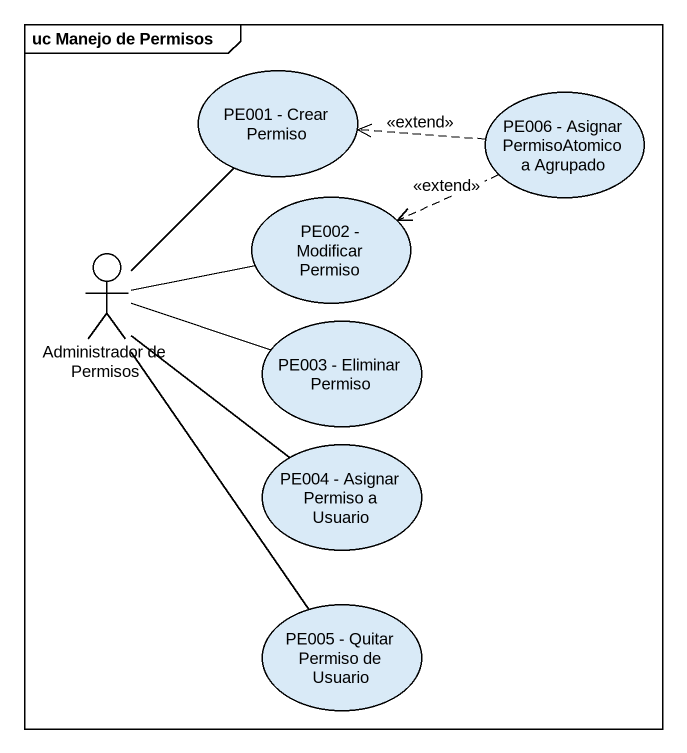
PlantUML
@startuml
mainframe uc Manejo de Permisos
usecase "PE001 - Crear Permiso" as PE001_Crear_Permiso
usecase "PE006 - Asignar PermisoAtomico a Agrupado" as PE006_Asignar
usecase "PE002 - Modificar Permiso" as PE002_Modificar_Permiso
actor "Administrador de Permisos" as Administrador_de_Permisos
usecase "PE003 - Eliminar Permiso" as PE003_Eliminar_Permiso
usecase "PE004 - Asignar Permiso a Usuario" as PE004_Asignar_Permiso_a
usecase "PE005 - Quitar Permiso de Usuario" as PE005_Quitar_Permiso_de
PE006_Asignar .left.> PE001_Crear_Permiso : <<extend>>
PE006_Asignar .left.> PE002_Modificar_Permiso : <<extend>>
Administrador_de_Permisos -up- PE001_Crear_Permiso
Administrador_de_Permisos -right- PE002_Modificar_Permiso
Administrador_de_Permisos -right- PE003_Eliminar_Permiso
Administrador_de_Permisos -- PE004_Asignar_Permiso_a
Administrador_de_Permisos -- PE005_Quitar_Permiso_de
@enduml
